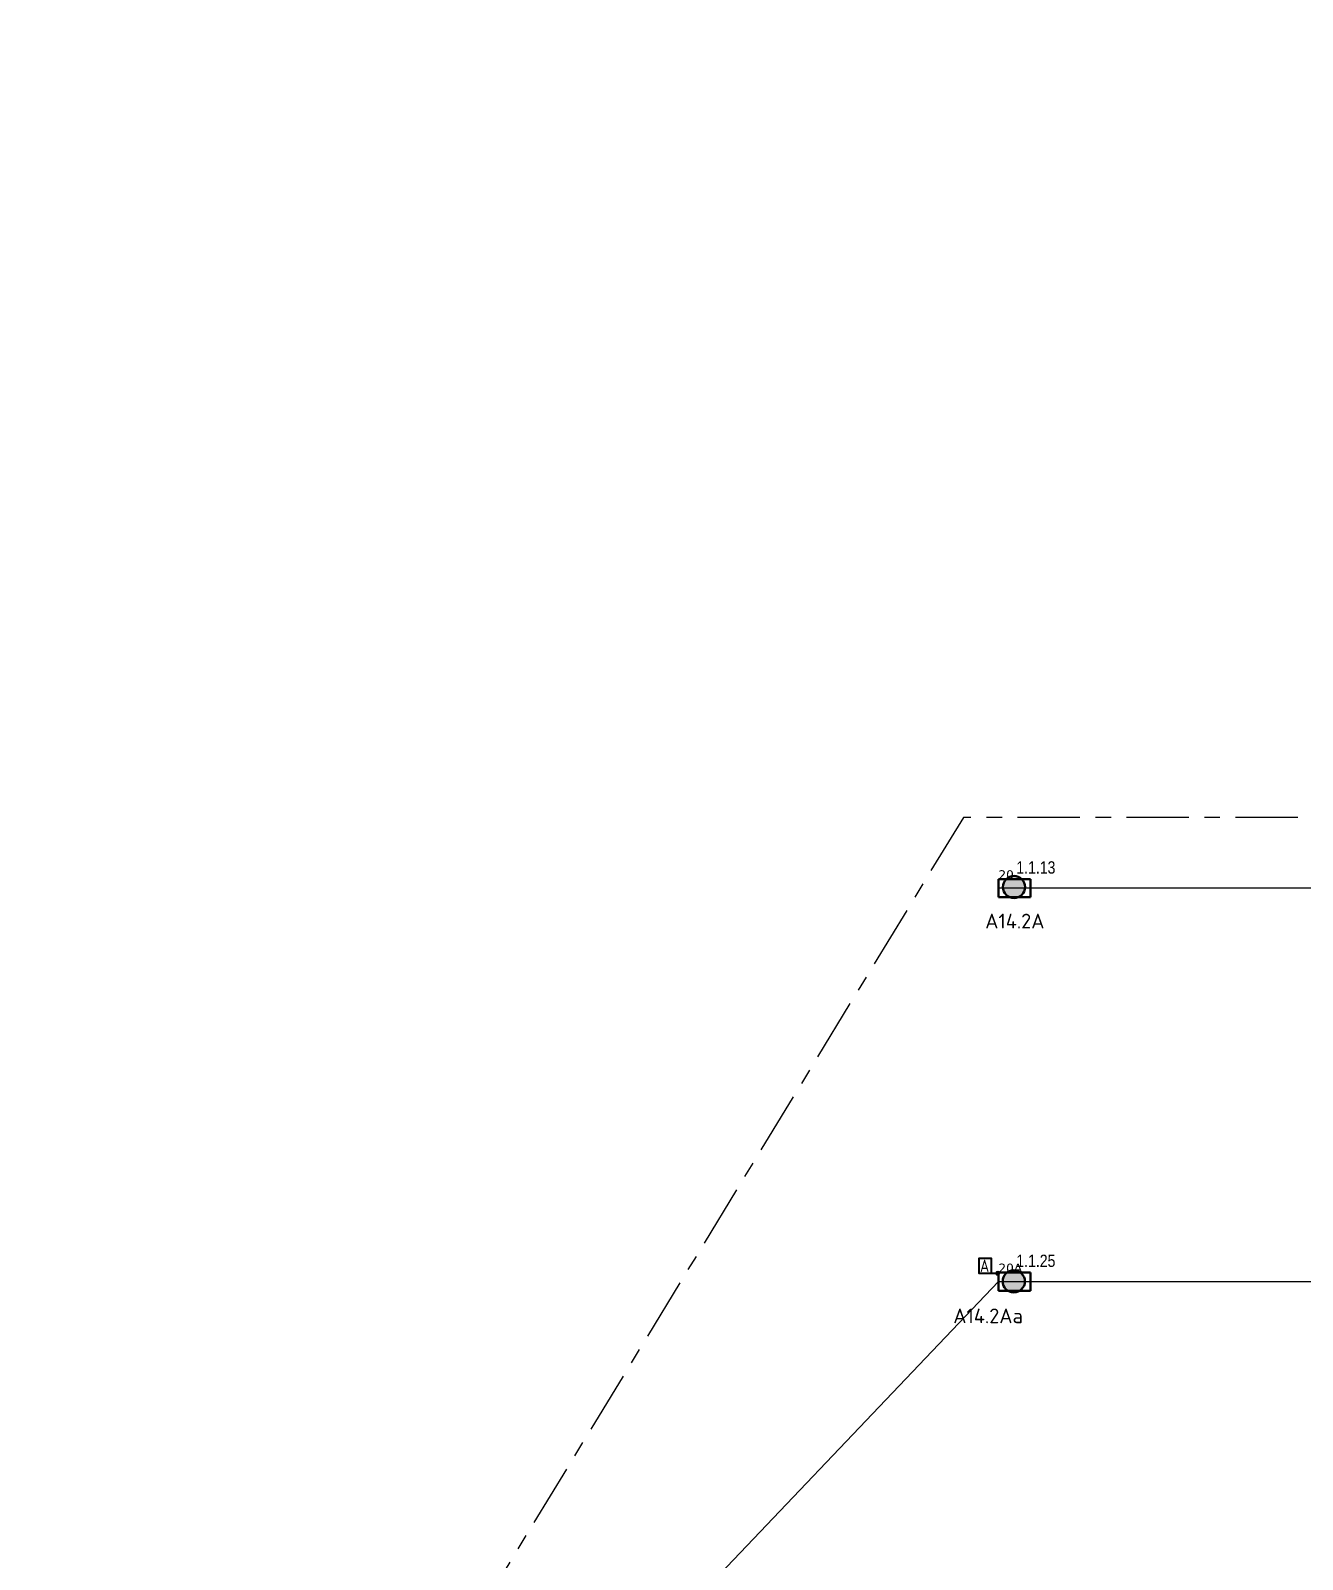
# Model space of a CAD drawing. Header units: millimetres. Extents: x -243740 to 150609, y -473655 to -165121.
# Drawn here: x -206241 to -180303, y -330385 to -299221 of the extents above; entities that cross this region are included whole.
import ezdxf
from ezdxf.enums import TextEntityAlignment as Align

# ---------------------------------------------------------------- set-up
doc = ezdxf.new("R2010")
doc.units = ezdxf.units.MM
doc.linetypes.add('HIDDEN2', pattern=[4.7625, 3.175, -1.5875])
doc.linetypes.add('Линия сетки', pattern=[22.225, 12.7, -3.175, 3.175, -3.175])
doc.layers.add('_Гр.ЩД-1А.5.9.I1.1', color=6, linetype='Continuous')
for name, color, linetype, lineweight in [('_освещение_dali', 3, 'Continuous', 50), ('DALLI', 6, 'TRAY', 30), ('Светильники аварийные', 1, 'Continuous', 40), ('Светильники основные', 214, 'Continuous', 40)]:
    doc.layers.add(name, color=color, linetype=linetype, lineweight=lineweight)
doc.layers.add('сВЕтильники', color=7, linetype='Continuous', lineweight=40, true_color=0x600080)
doc.layers.add('ЭТО_аварийные', color=7, linetype='HIDDEN2', lineweight=40, true_color=0xfa0505)
doc.styles.add('ELine', font='txt.shx')
doc.styles.add('ISOCPEUR_1', font='isocpeur.ttf', dxfattribs={"height": 200})
doc.styles.add('ROMANS', font='romans.shx', dxfattribs={"width": 0.8})
doc.styles.get("Standard").update_dxf_attribs({"font": 'ARIALN.TTF'})
doc.styles.add('TableTextStyle', font='')
doc.styles.get('TableTextStyle').set_extended_font_data('VERDANA.TTF')
doc.linetypes.add('TRAY', pattern='A,12.119257,["_",ELine,S=4.5,R=90,X=0,Y=-1.555839],0.750382,["_",ELine,S=4.5,R=0,X=0,Y=-0.805849],1.314849,["_",ELine,S=4.5,R=0,X=0,Y=-0.805849],2.250029,["_",ELine,S=4.5,R=90,X=0,Y=-1.555839],13.565483', length=30)
doc.linetypes.add('Truba', pattern='A,3e-05,[4,MSH_7,S=1,R=0,X=0,Y=0],-3.022072', length=3.022102)

# ---------------------------------------------------------------- blocks, each defined once
blk = doc.blocks.new('авар')
at = {"layer": 'Светильники основные', "lineweight": 40}
blk.add_hatch(color=1, dxfattribs=at).paths.add_polyline_path([(32, 0, 1), (-32, 0, 1)])
at = {"layer": 'Светильники основные', "color": 1}
blk.add_line((0, 0), (132, 0), dxfattribs=at)
blk.add_lwpolyline([(132, 0), (378, 0), (378, 314), (132, 314)], close=True, dxfattribs=at)
at = {"layer": 'Светильники основные', "color": 1, "lineweight": 40}
blk.add_circle((0, 0), 31.6, dxfattribs=at)
at = {"layer": 'Светильники основные', "color": 1, "style": 'ROMANS', "width": 0.8}
blk.add_text('А', height=250, dxfattribs=at).set_placement((174, 29))
blk = doc.blocks.new('dgdg')
at = {"layer": 'сВЕтильники', "lineweight": 40}
for points in [[(48137, 80548, 0), (48137, 80920, 0)], [(48137, 80920, 0), (48137, 80548, 0)], [(48137, 80920, 0), (48794, 80920, 0)], [(48794, 80920, 0), (48137, 80920, 0)], [(48794, 80920, 0), (48137, 80920, 0)], [(48137, 80920, 0), (48137, 80548, 0)], [(48137, 80548, 0), (48137, 80920, 0)], [(48137, 80920, 0), (48794, 80920, 0)], [(48794, 80920, 0), (48794, 80548, 0)], [(48794, 80548, 0), (48794, 80920, 0)], [(48794, 80548, 0), (48794, 80920, 0)], [(48794, 80920, 0), (48794, 80548, 0)], [(48794, 80548, 0), (48137, 80548, 0)], [(48137, 80548, 0), (48794, 80548, 0)], [(48137, 80548, 0), (48794, 80548, 0)], [(48794, 80548, 0), (48137, 80548, 0)]]:
    blk.add_polyline3d(points, dxfattribs=at)
at = {"layer": 'Светильники аварийные', "lineweight": 40}
for points in [[(48137, 72530, 0), (48137, 72902, 0)], [(48137, 72902, 0), (48137, 72530, 0)], [(48137, 72902, 0), (48794, 72902, 0)], [(48794, 72902, 0), (48137, 72902, 0)], [(48794, 72902, 0), (48137, 72902, 0)], [(48137, 72902, 0), (48137, 72530, 0)], [(48137, 72530, 0), (48137, 72902, 0)], [(48137, 72902, 0), (48794, 72902, 0)], [(48794, 72902, 0), (48794, 72530, 0)], [(48794, 72530, 0), (48794, 72902, 0)], [(48794, 72530, 0), (48794, 72902, 0)], [(48794, 72902, 0), (48794, 72530, 0)], [(48794, 72530, 0), (48137, 72530, 0)], [(48137, 72530, 0), (48794, 72530, 0)], [(48137, 72530, 0), (48794, 72530, 0)], [(48794, 72530, 0), (48137, 72530, 0)]]:
    blk.add_polyline3d(points, dxfattribs=at)
at = {"layer": 'Светильники аварийные', "xscale": -1}
blk.add_blockref('авар', (48123, 72882), dxfattribs=at)
at = {"layer": 'сВЕтильники', "style": 'ISOCPEUR_1'}
blk.add_text('А14.2А', height=300, dxfattribs=at).set_placement((47867, 79914, 21000))
at = {"layer": 'ЭТО_аварийные', "style": 'ISOCPEUR_1'}
blk.add_text('А14.2Аа', height=300, dxfattribs=at).set_placement((47216, 71867))
blk = doc.blocks.new('A$Cab2378fa')
at = {"lineweight": 25}
h = blk.add_hatch(color=0, dxfattribs=at)
h.paths.add_polyline_path([(162, -157, 0.442338), (148, 178), (0, 0)])
h.paths.add_polyline_path([(-142, -170), (0, 0), (-163, 158, 0.430096)])
at = {"lineweight": 25, "true_color": 0xfff5f5}
h = blk.add_hatch(color=7, dxfattribs=at)
h.dxf.hatch_style = 1
h.paths.add_polyline_path([(0, 0), (-142, -170, 0.174923), (3, -222, 0.197808), (162, -157)])
h.paths.add_polyline_path([(-163, 158), (0, 0), (148, 178, 0.175398), (3, 230, 0.209014)])
blk.add_circle((3, 4), 226)

msp = doc.modelspace()

# ---------------------------------------------------------------- linework, layer by layer
at = {"layer": '_Гр.ЩД-1А.5.9.I1.1', "ltscale": 100}
msp.add_lwpolyline([(-150052, -393665), (-150052, -348773), (-202671, -348774), (-202671, -340938), (-153468, -340938), (-153468, -332519), (-193930, -332519), (-186503, -324721), (-153468, -324721), (-153468, -316703), (-186503, -316703)], dxfattribs=at)
at = {"layer": 'DALLI', "color": 0, "linetype": 'Линия сетки', "lineweight": -3, "ltscale": 100}
msp.add_lwpolyline([(-205204, -350474), (-151504, -350474), (-151504, -315260), (-187217, -315260), (-205304, -344937), (-205304, -350474)], dxfattribs=at)

# ---------------------------------------------------------------- block references
at = {"layer": '_освещение_dali', "color": 5, "ltscale": 100}
msp.add_blockref('A$Cab2378fa', (-186188, -316684), dxfattribs=at)
at = {"layer": '_освещение_dali', "color": 1, "ltscale": 100}
msp.add_blockref('A$Cab2378fa', (-186192, -324721), dxfattribs=at)
at = {"layer": 'Defpoints', "linetype": 'Truba'}
msp.add_blockref('dgdg', (-234640, -397437), dxfattribs=at)

# ---------------------------------------------------------------- texts
at = {"layer": '_Гр.ЩД-1А.5.9.I1.1', "ltscale": 100}
for s, p in [('1.1.13', (-185739, -316480)), ('1.1.25', (-185739, -324498))]:
    msp.add_text(s, height=250, dxfattribs=at).set_placement(p, align=Align.BOTTOM_CENTER)
at = {"layer": '_освещение_dali', "color": 254, "true_color": 0xf8ceb3, "style": 'TableTextStyle'}
for s, p in [('20', (-186503, -316517)), ('20А', (-186503, -324535))]:
    msp.add_text(s, height=180, dxfattribs=at).set_placement(p)

doc.saveas('drawing.dxf')
